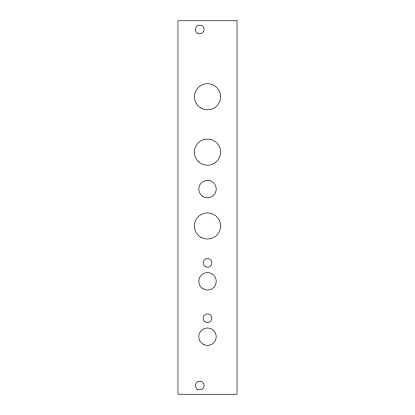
<?xml version="1.0" encoding="UTF-8"?>
<svg xmlns="http://www.w3.org/2000/svg" width="415" height="415" viewBox="0 0 415 415"><rect width="100%" height="100%" fill="white"/><g stroke="black" fill="none" stroke-linecap="round" stroke-linejoin="round"><path stroke-width="0.62" d="M237.032 20.75L177.968 20.75L177.968 394.25L237.032 394.25L237.032 20.75M197.587 33.247A4.358 4.358 0 0 0 204.128 29.47A4.358 4.358 0 0 0 197.587 25.694A4.358 4.358 0 0 0 197.587 33.247M197.587 389.306A4.358 4.358 0 0 0 204.128 385.53A4.358 4.358 0 0 0 197.587 381.753A4.358 4.358 0 0 0 197.587 389.306M200.959 108.087A13.078 13.078 0 0 0 220.578 96.757A13.078 13.078 0 0 0 200.959 85.433A13.078 13.078 0 0 0 200.959 108.087M198.251 161.378A13.078 13.078 0 0 0 220.132 155.516A13.078 13.078 0 0 0 204.113 139.497A13.078 13.078 0 0 0 198.251 161.378M202.997 196.513A8.72 8.72 0 0 0 216.22 189.209A8.72 8.72 0 0 0 203.283 181.412A8.72 8.72 0 0 0 202.997 196.513M200.959 237.287A13.078 13.078 0 0 0 220.578 225.957A13.078 13.078 0 0 0 200.959 214.628A13.078 13.078 0 0 0 200.959 237.287M203.143 344.253A8.72 8.72 0 0 0 216.22 336.7A8.72 8.72 0 0 0 203.143 329.147A8.72 8.72 0 0 0 203.143 344.253M203.143 288.882A8.72 8.72 0 0 0 216.22 281.329A8.72 8.72 0 0 0 203.143 273.776A8.72 8.72 0 0 0 203.143 288.882M204.419 321.324A4.358 4.358 0 0 0 211.712 319.368A4.358 4.358 0 0 0 206.369 314.031A4.358 4.358 0 0 0 204.419 321.324M205.321 266.648A4.358 4.358 0 0 0 211.858 262.871A4.358 4.358 0 0 0 205.321 259.095A4.358 4.358 0 0 0 205.321 266.648"/></g></svg>
